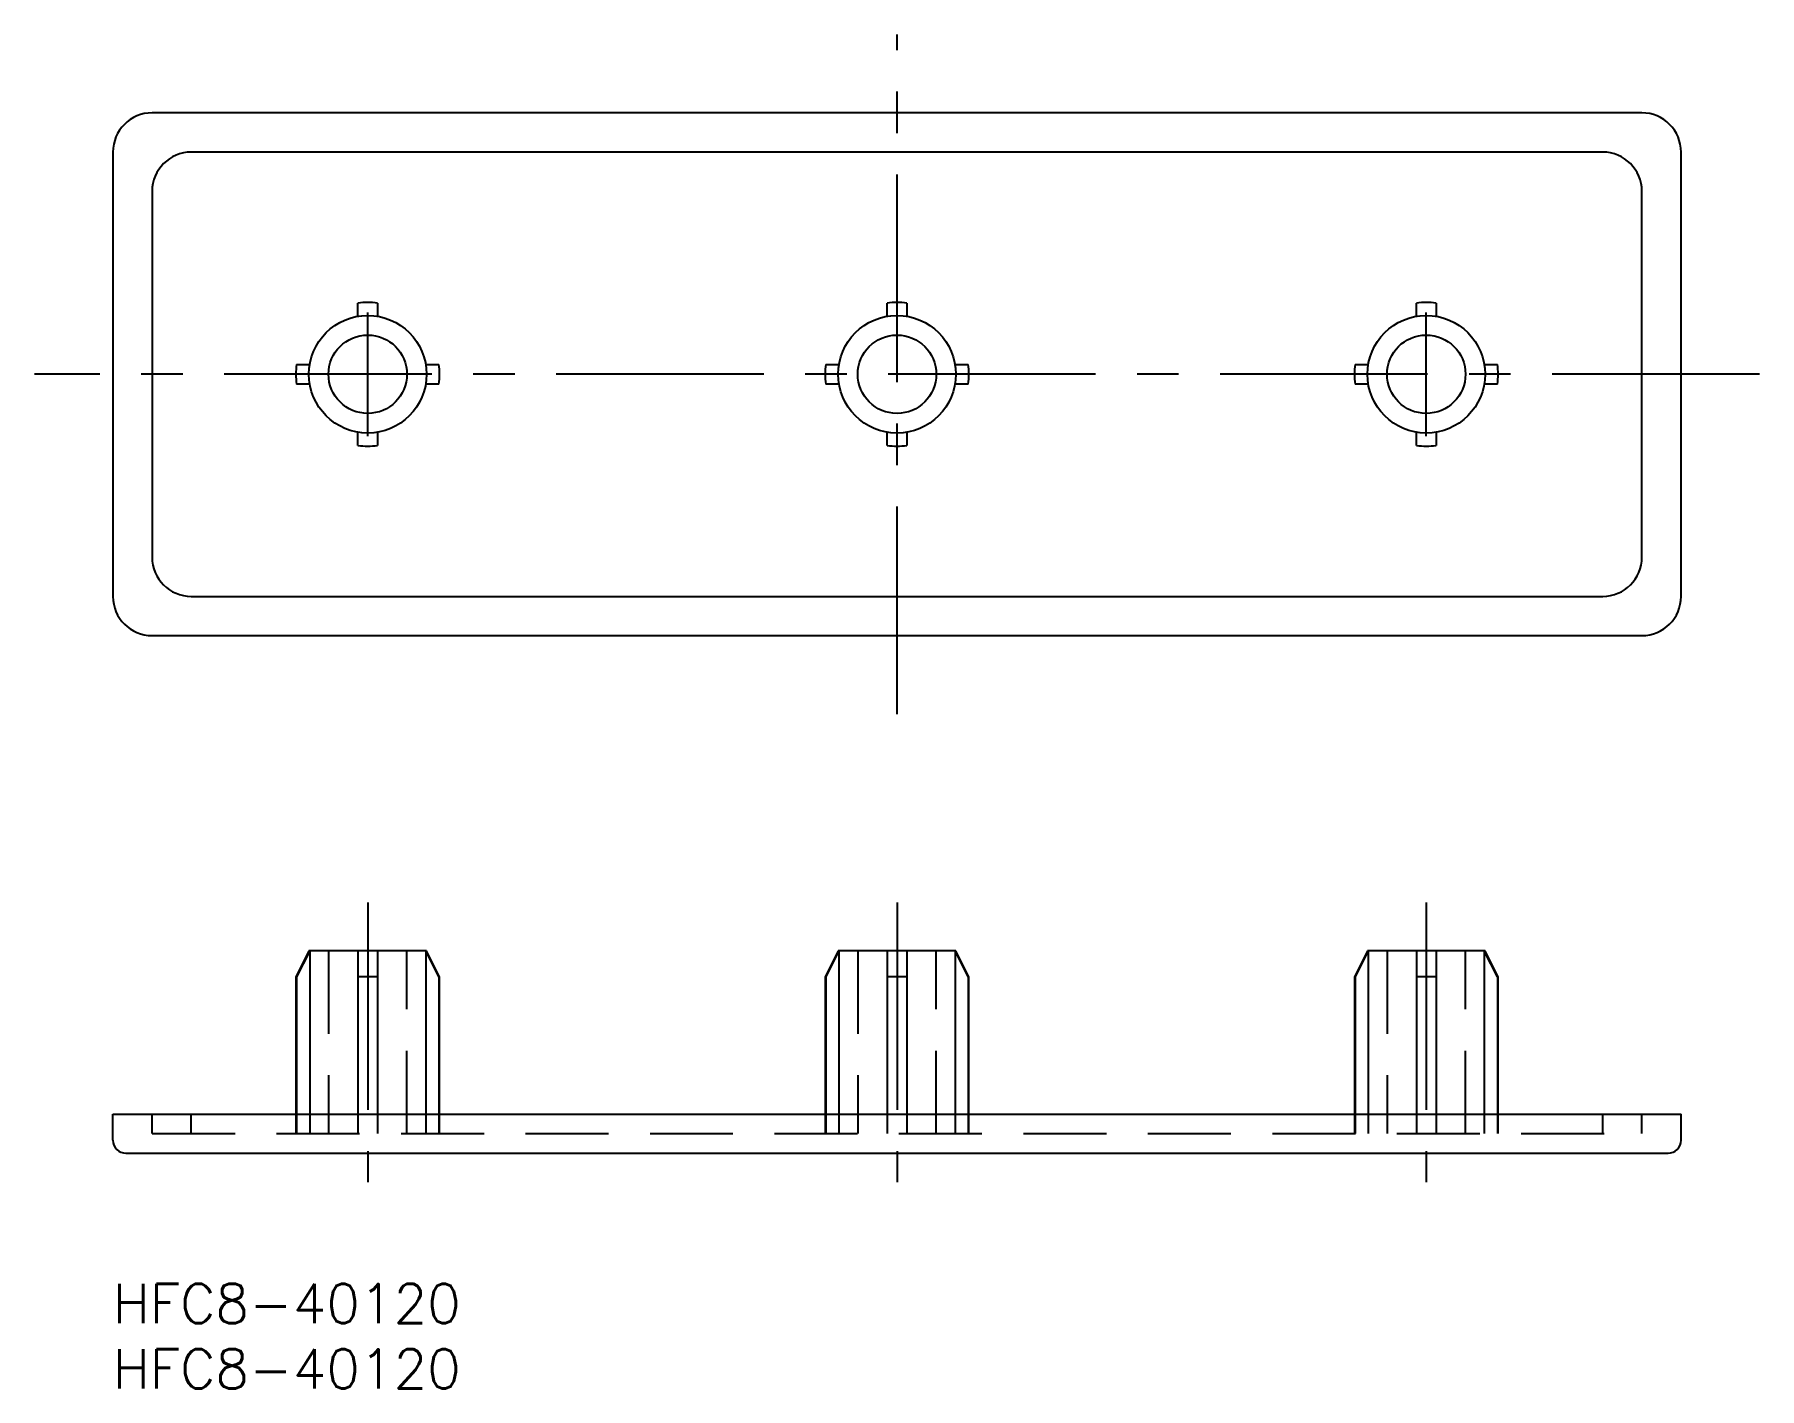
# Model space of a CAD drawing. Extents: x -6 to 126, y -8 to 96.
import ezdxf

# ---------------------------------------------------------------- set-up
doc = ezdxf.new("R2010")
doc.units = 0
doc.header["$LTSCALE"] = 0.5
doc.linetypes.add('CENTER', pattern=[50.8, 31.75, -6.35, 6.35, -6.35])
doc.linetypes.add('DASHED', pattern=[19.05, 12.7, -6.35])
for name, color, linetype in [('MSM_CENTER', 1, 'CENTER'), ('MSM_CONTINUOUS', 7, 'CONTINUOUS'), ('MSM_DASHED', 4, 'DASHED'), ('MSM_PART_NUMBER', 7, 'CONTINUOUS')]:
    doc.layers.add(name, color=color, linetype=linetype)
doc.styles.get("Standard").update_dxf_attribs({"font": 'txt.shx', "height": 3, "bigfont": 'bigfont.shx'})

# ---------------------------------------------------------------- blocks, each defined once
blk = doc.blocks.new('*U8')
at = {"layer": 'MSM_PART_NUMBER'}
blk.add_text('HFC8-40120', height=3, dxfattribs=at).set_placement((0, -3))
blk = doc.blocks.new('*U9')
at = {"layer": 'MSM_PART_NUMBER'}
blk.add_text('HFC8-40120', height=3, dxfattribs=at).set_placement((0, -8))

msp = doc.modelspace()

# ---------------------------------------------------------------- linework, layer by layer
at = {"layer": 'MSM_CENTER'}
for p, q in [((60, 43.61), (60, 95.61)), ((19.5, 64.88), (19.5, 74.33)), ((100.5, 64.88), (100.5, 74.33)), ((126, 69.61), (-6, 69.61)), ((19.5, 29.2), (19.5, 7.8)), ((60, 29.2), (60, 7.8)), ((100.5, 29.2), (100.5, 7.8))]:
    msp.add_line(p, q, dxfattribs=at)
at = {"layer": 'MSM_CONTINUOUS'}
for p, q in [((117, 89.61), (3, 89.61)), ((0, 86.61), (0, 52.61)), ((114, 86.61), (6, 86.61)), ((120, 52.61), (120, 86.61)), ((3, 83.61), (3, 55.61)), ((117, 55.61), (117, 83.61)), ((18.75, 74.04), (18.75, 75.05)), ((20.25, 75.05), (20.25, 74.04)), ((59.25, 74.04), (59.25, 75.05)), ((60.75, 75.05), (60.75, 74.04)), ((99.75, 74.04), (99.75, 75.05)), ((101.25, 75.05), (101.25, 74.04)), ((14.05, 70.36), (15.06, 70.36)), ((23.94, 70.36), (24.95, 70.36)), ((54.55, 70.36), (55.56, 70.36)), ((64.44, 70.36), (65.45, 70.36)), ((95.05, 70.36), (96.06, 70.36)), ((104.94, 70.36), (105.95, 70.36)), ((15.06, 68.86), (14.05, 68.86)), ((24.95, 68.86), (23.94, 68.86)), ((55.56, 68.86), (54.55, 68.86)), ((65.45, 68.86), (64.44, 68.86)), ((96.06, 68.86), (95.05, 68.86)), ((105.95, 68.86), (104.94, 68.86)), ((18.75, 64.16), (18.75, 65.17)), ((20.25, 65.17), (20.25, 64.16)), ((59.25, 64.16), (59.25, 65.17)), ((60.75, 65.17), (60.75, 64.16)), ((99.75, 64.16), (99.75, 65.17)), ((101.25, 65.17), (101.25, 64.16)), ((6, 52.61), (114, 52.61)), ((3, 49.61), (117, 49.61)), ((15, 25.5), (14, 23.5)), ((15.06, 25.5), (14.05, 23.5)), ((24, 25.5), (15, 25.5)), ((15.06, 25.5), (15.06, 13)), ((18.75, 25.5), (18.75, 13)), ((20.25, 25.5), (20.25, 13)), ((24.95, 23.5), (23.94, 25.5)), ((23.94, 25.5), (23.94, 13)), ((25, 23.5), (24, 25.5)), ((55.5, 25.5), (54.5, 23.5)), ((55.56, 25.5), (54.55, 23.5)), ((64.5, 25.5), (55.5, 25.5)), ((55.56, 25.5), (55.56, 13)), ((59.25, 25.5), (59.25, 13)), ((60.75, 25.5), (60.75, 13)), ((65.45, 23.5), (64.44, 25.5)), ((64.44, 25.5), (64.44, 13)), ((65.5, 23.5), (64.5, 25.5)), ((96, 25.5), (95, 23.5)), ((96.06, 25.5), (95.05, 23.5)), ((105, 25.5), (96, 25.5)), ((96.06, 25.5), (96.06, 13)), ((99.75, 25.5), (99.75, 13)), ((101.25, 25.5), (101.25, 13)), ((105.95, 23.5), (104.94, 25.5)), ((104.94, 25.5), (104.94, 13)), ((106, 23.5), (105, 25.5)), ((14, 23.5), (14, 13)), ((14.05, 23.5), (14, 23.5)), ((14.05, 23.5), (14.05, 13)), ((20.25, 23.5), (18.75, 23.5)), ((24.95, 23.5), (24.95, 13)), ((25, 23.5), (24.95, 23.5)), ((25, 13), (25, 23.5)), ((54.5, 23.5), (54.5, 13)), ((54.55, 23.5), (54.5, 23.5)), ((54.55, 23.5), (54.55, 13)), ((60.75, 23.5), (59.25, 23.5)), ((65.45, 23.5), (65.45, 13)), ((65.5, 23.5), (65.45, 23.5)), ((65.5, 13), (65.5, 23.5)), ((95, 23.5), (95, 13)), ((95.05, 23.5), (95, 23.5)), ((95.05, 23.5), (95.05, 13)), ((101.25, 23.5), (99.75, 23.5)), ((105.95, 23.5), (105.95, 13)), ((106, 23.5), (105.95, 23.5)), ((106, 13), (106, 23.5)), ((0, 13), (120, 13)), ((0, 11), (0, 13)), ((120, 11), (120, 13)), ((1, 10), (119, 10))]:
    msp.add_line(p, q, dxfattribs=at)
for centre, radius in [((19.5, 69.61), 4.5), ((60, 69.61), 4.5), ((100.5, 69.61), 4.5), ((19.5, 69.61), 3), ((60, 69.61), 3), ((100.5, 69.61), 3)]:
    msp.add_circle(centre, radius, dxfattribs=at)
for centre, radius, start, end in [((3, 86.61), 3, 90, 180), ((117, 86.61), 3, 0, 90), ((6, 83.61), 3, 90, 180), ((114, 83.61), 3, 0, 90), ((19.5, 69.61), 5.5, 82.1625, 97.8375), ((60, 69.61), 5.5, 82.1625, 97.8375), ((100.5, 69.61), 5.5, 82.1625, 97.8375), ((19.5, 69.61), 5.5, 172.1625, 187.8375), ((19.5, 69.61), 5.5, 352.1625, 7.8375), ((60, 69.61), 5.5, 172.1625, 187.8375), ((60, 69.61), 5.5, 352.1625, 7.8375), ((100.5, 69.61), 5.5, 172.1625, 187.8375), ((100.5, 69.61), 5.5, 352.1625, 7.8375), ((19.5, 69.61), 5.5, 262.1625, 277.8375), ((60, 69.61), 5.5, 262.1625, 277.8375), ((100.5, 69.61), 5.5, 262.1625, 277.8375), ((6, 55.61), 3, 180, 270), ((114, 55.61), 3, 270, 0), ((3, 52.61), 3, 180, 270), ((117, 52.61), 3, 270, 0), ((1, 11), 1, 180, 270), ((119, 11), 1, 270, 0)]:
    msp.add_arc(centre, radius, start, end, dxfattribs=at)
at = {"layer": 'MSM_DASHED'}
for p, q in [((16.5, 25.5), (16.5, 11.5)), ((22.5, 11.5), (22.5, 25.5)), ((57, 25.5), (57, 11.5)), ((63, 11.5), (63, 25.5)), ((97.5, 25.5), (97.5, 11.5)), ((103.5, 11.5), (103.5, 25.5)), ((3, 11.5), (3, 13)), ((6, 11.5), (6, 13)), ((14, 13), (14, 11.5)), ((14.05, 13), (14.05, 11.5)), ((15.06, 13), (15.06, 11.5)), ((18.75, 13), (18.75, 11.5)), ((20.25, 13), (20.25, 11.5)), ((23.94, 13), (23.94, 11.5)), ((24.95, 13), (24.95, 11.5)), ((25, 11.5), (25, 13)), ((54.5, 13), (54.5, 11.5)), ((54.55, 13), (54.55, 11.5)), ((55.56, 13), (55.56, 11.5)), ((59.25, 13), (59.25, 11.5)), ((60.75, 13), (60.75, 11.5)), ((64.44, 13), (64.44, 11.5)), ((65.45, 13), (65.45, 11.5)), ((65.5, 11.5), (65.5, 13)), ((95, 13), (95, 11.5)), ((95.05, 13), (95.05, 11.5)), ((96.06, 13), (96.06, 11.5)), ((99.75, 13), (99.75, 11.5)), ((101.25, 13), (101.25, 11.5)), ((104.94, 13), (104.94, 11.5)), ((105.95, 13), (105.95, 11.5)), ((106, 11.5), (106, 13)), ((114, 11.5), (114, 13)), ((117, 11.5), (117, 13)), ((3, 11.5), (117, 11.5))]:
    msp.add_line(p, q, dxfattribs=at)

# ---------------------------------------------------------------- block references
at = {"layer": 'MSM_CONTINUOUS'}
for name in ['*U8', '*U9']:
    msp.add_blockref(name, (0, 0), dxfattribs=at)

doc.saveas('drawing.dxf')
